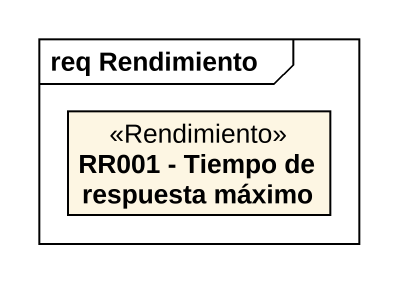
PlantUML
@startuml
mainframe req Rendimiento
hide circle
hide empty members
class "RR001 - Tiempo de respuesta máximo" as RR001_Tiempo_de_respuesta <<Rendimiento>>
@enduml
